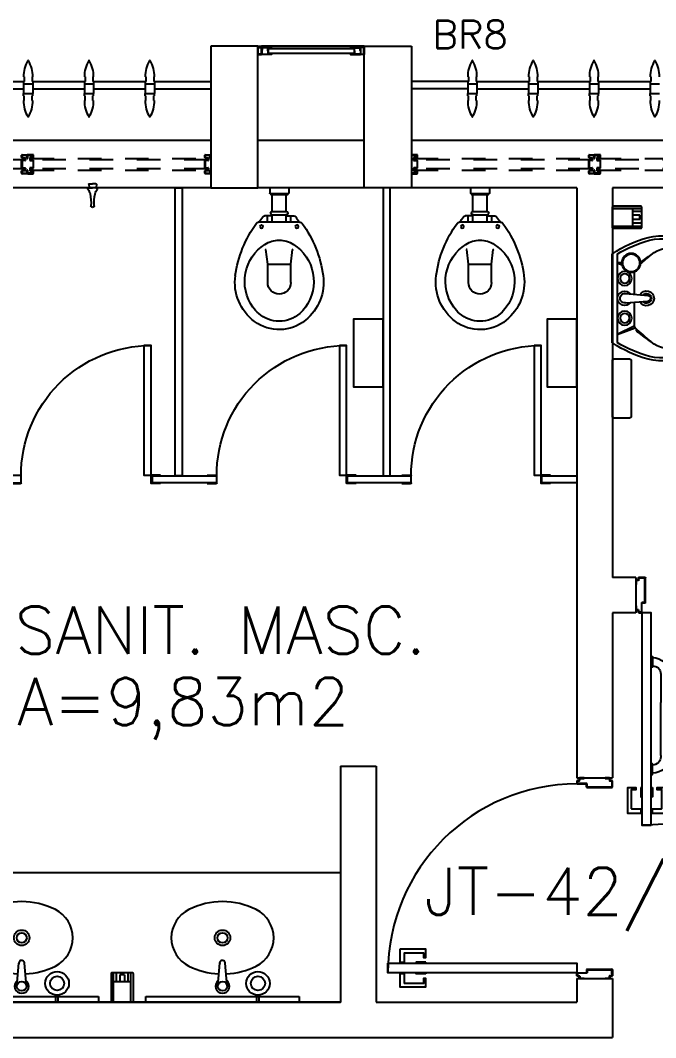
# Model space of a CAD drawing. Header units: millimetres. Extents: x 2128 to 2646, y 1972 to 2207.
# Drawn here: x 2351.806 to 2354.495, y 2139.365 to 2143.675 of the extents above; entities that cross this region are included whole.
import ezdxf

# ---------------------------------------------------------------- set-up
doc = ezdxf.new("R2010")
doc.units = ezdxf.units.MM
doc.linetypes.add('HIDDEN', pattern=[0.375, 0.25, -0.125])
for name, color, linetype in [('AR-ALV', 2, 'Continuous'), ('AR-BRISES', 1, 'Continuous'), ('AR-DIVISÓRIAS', 230, 'Continuous'), ('AR-ESQ', 1, 'Continuous'), ('AR-ESTC', 3, 'Continuous'), ('AR-LOUCAS', 2, 'Continuous'), ('AR-LOUÇAS', 1, 'Continuous'), ('AR-PORTA', 1, 'Continuous'), ('BC-CUBA', 1, 'Continuous'), ('BGR- VISTA', 12, 'Continuous'), ('BR-PAINEL', 1, 'Continuous'), ('BR-SUPORTE', 1, 'Continuous'), ('BR-TEXTO', 2, 'Continuous'), ('DT-ESQ-BAGUETE-C', 1, 'Continuous'), ('DT-ESQ-PERFIL CADEIRA-C', 2, 'Continuous'), ('DT-ESQ-PERFIL CADEIRA-V', 2, 'Continuous'), ('DT-ESQ-VENEZIANA-C', 1, 'Continuous'), ('DT-ESQ-VENEZIANA-V', 1, 'Continuous'), ('DT-ESQ-VIDRO-PROJ', 32, 'HIDDEN'), ('DT-TXTMOD', 1, 'Continuous'), ('DV- VISTA', 2, 'Continuous'), ('DV-TEXTO', 2, 'Continuous'), ('ENDEREÇO', 2, 'Continuous'), ('maçaneta', 1, 'Continuous'), ('mov', 1, 'Continuous'), ('PM-PERFIL U-C', 2, 'Continuous'), ('PM-PUXADOR-V', 1, 'Continuous'), ('pm1', 2, 'Continuous'), ('pm2', 2, 'Continuous'), ('TEXTO', 2, 'Continuous'), ('WC1', 1, 'Continuous'), ('WC2', 1, 'Continuous'), ('WC3', 1, 'Continuous'), ('Área', 2, 'Continuous')]:
    doc.layers.add(name, color=color, linetype=linetype)
doc.styles.add('S10', font='simplex.shx', dxfattribs={"height": 0.1})
doc.styles.add('S12', font='simplex.shx', dxfattribs={"width": 1.1, "height": 0.12})
doc.styles.add('UNB-100', font='simplex.shx', dxfattribs={"height": 0.2})
doc.styles.add('UNB1-100', font='simplex.shx', dxfattribs={"height": 0.2})

# ---------------------------------------------------------------- blocks, each defined once
blk = doc.blocks.new('LVTR-01P')
at = {"layer": 'WC1'}
for centre, radius, start, end in [((0.2424, -0.2861), 0.5176, 146.4501, 164.8885), ((-0.2424, -0.2861), 0.5176, 15.1115, 33.5499), ((-0.0544, -0.2059), 0.2102, 164.8885, 261.8746), ((0.0544, -0.2059), 0.2102, 278.1254, 15.1115), ((0, 0.175), 0.595, 261.8746, 270), ((0, 0.175), 0.595, 270, 278.1254)]:
    blk.add_arc(centre, radius, start, end, dxfattribs=at)
at = {"layer": 'WC2'}
for p, q in [((0.189, 0), (-0.189, 0)), ((-0.1869, -0.02), (0.1869, -0.02)), ((-0.0199, -0.0561), (-0.0119, -0.1511)), ((0.0195, -0.0561), (0.0115, -0.1511)), ((-0.112, -0.0924), (-0.0168, -0.0924)), ((0.0165, -0.0924), (0.1161, -0.0924))]:
    blk.add_line(p, q, dxfattribs=at)
for centre, radius in [((-0.15, -0.08), 0.04), ((-0.084, -0.0525), 0.02), ((0.084, -0.0525), 0.02)]:
    blk.add_circle(centre, radius, dxfattribs=at)
for centre, radius, start, end in [((-0.0002, -0.0527), 0.02, 350.3752, 189.6248), ((4.9199, -4.5336), 6.7189, 138.93408, 139.44029), ((0.1161, -0.105), 0.0126, 41.3277, 90), ((-4.9199, -4.5336), 6.7189, 40.55971, 41.32768), ((-0.0909, -0.2449), 0.1233, 139.4403, 252.413), ((-0.0002, -0.1501), 0.0118, 184.8124, 355.1876), ((0.0909, -0.2449), 0.1233, 287.587, 40.5597), ((0, 0.042), 0.4242, 252.413, 270), ((0, 0.042), 0.4242, 270, 287.587)]:
    blk.add_arc(centre, radius, start, end, dxfattribs=at)
at = {"layer": 'WC3'}
for p, q in [((-0.152, -0.02), (-0.152, -0.0401)), ((-0.148, -0.02), (-0.148, -0.0401)), ((-0.148, -0.0276), (-0.1415, -0.0409)), ((-0.148, -0.0335), (-0.1456, -0.0402)), ((0.1518, -0.02), (0.1161, -0.0924)), ((0.1528, -0.02), (0.1256, -0.0967))]:
    blk.add_line(p, q, dxfattribs=at)
for centre, radius in [((-0.15, -0.08), 0.037), ((-0.084, -0.0525), 0.03), ((0.084, -0.0525), 0.03)]:
    blk.add_circle(centre, radius, dxfattribs=at)
for centre, radius, start, end in [((0.2424, -0.2861), 0.505, 148.2072, 165.2817), ((0, -0.0525), 0.03, 308.8043, 231.1957), ((-0.2424, -0.2861), 0.505, 14.7183, 31.7928), ((5.2813, -4.0721), 6.7189, 143.96959, 144.44029), ((0, -0.1449), 0.0315, 117.9488, 62.7672), ((0, -0.1449), 0.021, 130.9255, 50.2909), ((0.1319, -0.1152), 0.0137, 36.1653, 98.2711), ((-5.2813, -4.0721), 6.7189, 35.55971, 36.16525), ((-0.0531, -0.2084), 0.1995, 165.2817, 262.1149), ((0.0531, -0.2084), 0.1995, 277.8851, 14.7183), ((0, 0.175), 0.5866, 262.1149, 270), ((0, 0.175), 0.5866, 270, 277.8851)]:
    blk.add_arc(centre, radius, start, end, dxfattribs=at)
blk = doc.blocks.new('CUBA-01P')
at = {"layer": 'WC1'}
blk.add_circle((-0.15, -0.08), 0.05, dxfattribs=at)
for centre, radius, start, end in [((0, -0.4404), 0.3205, 92.8226, 116.4054), ((0, -0.4404), 0.3205, 63.5946, 87.2424), ((-0.0831, -0.273), 0.1336, 116.4054, 243.5946), ((0.0831, -0.273), 0.1336, 296.4054, 63.5946), ((0, -0.1056), 0.3205, 243.5946, 296.4054)]:
    blk.add_arc(centre, radius, start, end, dxfattribs=at)
at = {"layer": 'WC2'}
for p, q in [((-0.1548, 0), (-0.1548, -0.0303)), ((-0.1448, 0), (-0.1448, -0.0303)), ((-0.02, -0.068), (-0.0118, -0.1652)), ((0.02, -0.068), (0.0118, -0.1652))]:
    blk.add_line(p, q, dxfattribs=at)
for centre, radius in [((-0.15, -0.08), 0.03), ((0, -0.068), 0.02), ((0, -0.273), 0.033), ((0, -0.273), 0.0212)]:
    blk.add_circle(centre, radius, dxfattribs=at)
for centre, radius, start, end in [((0.0002, -0.0678), 0.03, 306.4013, 232.6706), ((0.0002, -0.1652), 0.012, 180, 10.1205)]:
    blk.add_arc(centre, radius, start, end, dxfattribs=at)
blk = doc.blocks.new('BGR2')
at = {"layer": 'BGR- VISTA'}
blk.add_lwpolyline([(0, 0.55), (1.85, 0.55), (1.85, 0), (0, 0)], close=True, dxfattribs=at)
at = {"layer": 'BC-CUBA', "rotation": 180}
for p in [(0.5, 0), (1.35, 0)]:
    blk.add_blockref('CUBA-01P', p, dxfattribs=at)
blk = doc.blocks.new('pb55-gr-01p')
at = {"layer": 'mov'}
blk.add_arc((0.0015, 0.0172), 0.55, 359.7335, 90, dxfattribs=at)
at = {"layer": 'pm1'}
blk.add_lwpolyline([(0.0315, 0.5673), (0.0315, 0.0172), (0.0015, 0.0172), (0.0015, 0.5673)], close=True, dxfattribs=at)
at = {"layer": 'pm2'}
for p, q in [((-0.0385, 0.0172), (-0.0008, 0.0172)), ((-0.0385, 0.0158), (-0.0385, 0.0172)), ((-0.0008, 0.0158), (-0.0385, 0.0158)), ((0, 0.015), (0, -0.015)), ((0.0015, -0.0152), (0.0015, 0.015)), ((0.5515, -0.0152), (0.5515, 0.015)), ((0.553, 0.015), (0.553, -0.015)), ((0.5915, 0.0172), (0.5537, 0.0172)), ((0.5537, 0.0158), (0.5915, 0.0158)), ((0.5915, 0.0158), (0.5915, 0.0172)), ((-0.001, -0.016), (-0.0385, -0.016)), ((-0.0385, -0.0175), (-0.0385, -0.016)), ((-0.0385, -0.0175), (-0.0008, -0.0175)), ((0.5915, -0.0175), (0.5537, -0.0175)), ((0.554, -0.016), (0.5915, -0.016)), ((0.5915, -0.0175), (0.5915, -0.016))]:
    blk.add_line(p, q, dxfattribs=at)
for centre, radius, start, end in [((-0.0008, 0.015), 0.00225, 0, 90), ((-0.0008, 0.015), 0.00075, 0, 90), ((0.5537, 0.015), 0.00225, 90, 180), ((0.5537, 0.015), 0.00075, 90, 180), ((-0.001, -0.015), 0.001, 270, 0), ((-0.0008, -0.0152), 0.00225, 270, 0), ((0.5537, -0.0152), 0.00225, 180, 270), ((0.554, -0.015), 0.001, 180, 270)]:
    blk.add_arc(centre, radius, start, end, dxfattribs=at)
blk = doc.blocks.new('DV4')
at = {"layer": 'DV- VISTA'}
blk.add_lwpolyline([(0.03, 0), (0.03, -1.22), (0, -1.22), (0, 0)], close=True, dxfattribs=at)
at = {"layer": 'DV-TEXTO', "style": 'S12'}
for tag, p, flags in [('ACABAMENTO', (0.3815, -0.3084), 3), ('CANTONEIRA', (0.5815, -0.3084), 3), ('DIVISÓRIA', (-0.0185, -0.3084), 2), ('TAMANHO', (0.1815, -0.3084), 3)]:
    blk.add_attdef(tag, p, '', height=0.12, rotation=90, dxfattribs=dict(at, flags=flags))
blk = doc.blocks.new('DV9')
at = {"layer": 'DV- VISTA'}
blk.add_lwpolyline([(0.27, -0.03), (0, -0.03), (0, 0), (0.27, 0)], close=True, dxfattribs=at)
at = {"layer": 'DV-TEXTO', "style": 'S12'}
for tag, p, flags in [('DIVISÓRIA', (0.0161, 0.0342), 2), ('TAMANHO', (0.0161, -0.1658), 3), ('ACABAMENTO', (0.0161, -0.3658), 3), ('CANTONEIRA', (0.0161, -0.5658), 3)]:
    blk.add_attdef(tag, p, '', height=0.12, dxfattribs=dict(at, flags=flags))
blk = doc.blocks.new('DV3')
at = {"layer": 'DV- VISTA'}
blk.add_lwpolyline([(0.03, 0), (0.03, -0.15), (0, -0.15), (0, 0)], close=True, dxfattribs=at)
at = {"layer": 'DV-TEXTO', "style": 'S12'}
for tag, p, flags in [('ACABAMENTO', (0.3798, -0.2006), 3), ('CANTONEIRA', (0.5798, -0.2006), 3), ('DIVISÓRIA', (-0.0202, -0.2006), 2), ('TAMANHO', (0.1798, -0.2006), 3)]:
    blk.add_attdef(tag, p, '', height=0.12, rotation=90, dxfattribs=dict(at, flags=flags))
blk = doc.blocks.new('EF53-P')
at = {"layer": 'DT-ESQ-VIDRO-PROJ', "ltscale": 0.1}
for points in [[(0.025, -0.1285), (0.025, -0.1385, -0.414214), (0.0235, -0.14), (0.0015, -0.14, -0.414214), (0, -0.1385), (0, -0.125), (0.0015, -0.125), (0.0015, -0.138, 0.414214), (0.002, -0.1385), (0.023, -0.1385, 0.414214), (0.0235, -0.138), (0.0235, -0.1285), (0.0105, -0.1285, -0.414214), (0.009, -0.127), (0.009, -0.117, -0.414214), (0.0105, -0.1155), (0.0235, -0.1155), (0.0235, -0.0845), (0.0105, -0.0845, -0.414214), (0.009, -0.083), (0.009, -0.073, -0.414214), (0.0105, -0.0715), (0.0235, -0.0715), (0.0235, -0.062, 0.414214), (0.023, -0.0615), (0.002, -0.0615, 0.414214), (0.0015, -0.062), (0.0015, -0.075), (0, -0.075), (0, -0.0615, -0.414214), (0.0015, -0.06), (0.0235, -0.06, -0.414214), (0.025, -0.0615), (0.025, -0.0715, -0.414214), (0.0235, -0.073), (0.0105, -0.073), (0.0105, -0.083), (0.0235, -0.083), (0.0235, -0.083, -0.414214), (0.025, -0.0845), (0.025, -0.1155, -0.414214), (0.0235, -0.117), (0.0235, -0.117), (0.0105, -0.117), (0.0105, -0.127), (0.0235, -0.127, -0.414214)], [(0.75, -0.1285), (0.75, -0.1385, 0.414214), (0.7515, -0.14), (0.7735, -0.14, 0.414214), (0.775, -0.1385), (0.775, -0.125), (0.7735, -0.125), (0.7735, -0.138, -0.414214), (0.773, -0.1385), (0.752, -0.1385, -0.414214), (0.7515, -0.138), (0.7515, -0.1285), (0.7645, -0.1285, 0.414214), (0.766, -0.127), (0.766, -0.117, 0.414214), (0.7645, -0.1155), (0.7515, -0.1155), (0.7515, -0.0845), (0.7645, -0.0845, 0.414214), (0.766, -0.083), (0.766, -0.073, 0.414214), (0.7645, -0.0715), (0.7515, -0.0715), (0.7515, -0.062, -0.414214), (0.752, -0.0615), (0.773, -0.0615, -0.414214), (0.7735, -0.062), (0.7735, -0.075), (0.775, -0.075), (0.775, -0.0615, 0.414214), (0.7735, -0.06), (0.7515, -0.06, 0.414214), (0.75, -0.0615), (0.75, -0.0715, 0.414214), (0.7515, -0.073), (0.7645, -0.073), (0.7645, -0.083), (0.7515, -0.083), (0.7515, -0.083, 0.414214), (0.75, -0.0845), (0.75, -0.1155, 0.414214), (0.7515, -0.117), (0.7515, -0.117), (0.7645, -0.117), (0.7645, -0.127), (0.7515, -0.127, 0.414214)], [(0.8, -0.1285), (0.8, -0.1385, -0.414214), (0.7985, -0.14), (0.7765, -0.14, -0.414214), (0.775, -0.1385), (0.775, -0.125), (0.7765, -0.125), (0.7765, -0.138, 0.414214), (0.777, -0.1385), (0.798, -0.1385, 0.414214), (0.7985, -0.138), (0.7985, -0.1285), (0.7855, -0.1285, -0.414214), (0.784, -0.127), (0.784, -0.117, -0.414214), (0.7855, -0.1155), (0.7985, -0.1155), (0.7985, -0.0845), (0.7855, -0.0845, -0.414214), (0.784, -0.083), (0.784, -0.073, -0.414214), (0.7855, -0.0715), (0.7985, -0.0715), (0.7985, -0.062, 0.414214), (0.798, -0.0615), (0.777, -0.0615, 0.414214), (0.7765, -0.062), (0.7765, -0.075), (0.775, -0.075), (0.775, -0.0615, -0.414214), (0.7765, -0.06), (0.7985, -0.06, -0.414214), (0.8, -0.0615), (0.8, -0.0715, -0.414214), (0.7985, -0.073), (0.7855, -0.073), (0.7855, -0.083), (0.7985, -0.083), (0.7985, -0.083, -0.414214), (0.8, -0.0845), (0.8, -0.1155, -0.414214), (0.7985, -0.117), (0.7985, -0.117), (0.7855, -0.117), (0.7855, -0.127), (0.7985, -0.127, -0.414214)]]:
    blk.add_lwpolyline(points, format="xyb", close=True, dxfattribs=at)
for points in [[(0.7625, -0.081), (0.7625, -0.075), (0.0125, -0.075), (0.0125, -0.081)], [(1.3625, -0.081), (1.3625, -0.075), (0.7875, -0.075), (0.7875, -0.081)], [(0.7625, -0.119), (0.7625, -0.125), (0.0125, -0.125), (0.0125, -0.119)], [(1.3625, -0.119), (1.3625, -0.125), (0.7875, -0.125), (0.7875, -0.119)]]:
    blk.add_lwpolyline(points, close=True, dxfattribs=at)
at = {"layer": 'DT-TXTMOD', "ltscale": 0.1, "style": 'S10', "flags": 3}
for tag, p in [('M01', (0.025, -0.28)), ('M02', (0.3253, -0.28)), ('M03', (0.627, -0.28)), ('M04', (0.9288, -0.28)), ('M05', (1.2306, -0.28)), ('M06', (1.5323, -0.28)), ('M07', (1.8341, -0.28)), ('M08', (2.1359, -0.28)), ('M09', (2.4376, -0.28)), ('M10', (2.7394, -0.28)), ('M11', (3.0412, -0.28)), ('M12', (3.3429, -0.28)), ('M13', (3.6447, -0.28)), ('M14', (3.9464, -0.28)), ('M15', (4.2482, -0.28)), ('M16', (4.55, -0.28)), ('M17', (4.8517, -0.28))]:
    blk.add_attdef(tag, p, '', height=0.1, dxfattribs=at)
blk = doc.blocks.new('EF59-P')
at = {"layer": 'DT-ESQ-VIDRO-PROJ', "ltscale": 0.1}
for points in [[(4.3625, -0.081), (4.3625, -0.075), (3.1875, -0.075), (3.1875, -0.081)], [(5.1375, -0.081), (5.1375, -0.075), (4.3875, -0.075), (4.3875, -0.081)], [(4.3625, -0.119), (4.3625, -0.125), (3.1875, -0.125), (3.1875, -0.119)], [(5.1375, -0.119), (5.1375, -0.125), (4.3875, -0.125), (4.3875, -0.119)]]:
    blk.add_lwpolyline(points, close=True, dxfattribs=at)
for points in [[(4.35, -0.1285), (4.35, -0.1385, 0.414214), (4.3515, -0.14), (4.3735, -0.14, 0.414214), (4.375, -0.1385), (4.375, -0.125), (4.3735, -0.125), (4.3735, -0.138, -0.414214), (4.373, -0.1385), (4.352, -0.1385, -0.414214), (4.3515, -0.138), (4.3515, -0.1285), (4.3645, -0.1285, 0.414214), (4.366, -0.127), (4.366, -0.117, 0.414214), (4.3645, -0.1155), (4.3515, -0.1155), (4.3515, -0.0845), (4.3645, -0.0845, 0.414214), (4.366, -0.083), (4.366, -0.073, 0.414214), (4.3645, -0.0715), (4.3515, -0.0715), (4.3515, -0.062, -0.414214), (4.352, -0.0615), (4.373, -0.0615, -0.414214), (4.3735, -0.062), (4.3735, -0.075), (4.375, -0.075), (4.375, -0.0615, 0.414214), (4.3735, -0.06), (4.3515, -0.06, 0.414214), (4.35, -0.0615), (4.35, -0.0715, 0.414214), (4.3515, -0.073), (4.3645, -0.073), (4.3645, -0.083), (4.3515, -0.083), (4.3515, -0.083, 0.414214), (4.35, -0.0845), (4.35, -0.1155, 0.414214), (4.3515, -0.117), (4.3515, -0.117), (4.3645, -0.117), (4.3645, -0.127), (4.3515, -0.127, 0.414214)], [(4.4, -0.1285), (4.4, -0.1385, -0.414214), (4.3985, -0.14), (4.3765, -0.14, -0.414214), (4.375, -0.1385), (4.375, -0.125), (4.3765, -0.125), (4.3765, -0.138, 0.414214), (4.377, -0.1385), (4.398, -0.1385, 0.414214), (4.3985, -0.138), (4.3985, -0.1285), (4.3855, -0.1285, -0.414214), (4.384, -0.127), (4.384, -0.117, -0.414214), (4.3855, -0.1155), (4.3985, -0.1155), (4.3985, -0.0845), (4.3855, -0.0845, -0.414214), (4.384, -0.083), (4.384, -0.073, -0.414214), (4.3855, -0.0715), (4.3985, -0.0715), (4.3985, -0.062, 0.414214), (4.398, -0.0615), (4.377, -0.0615, 0.414214), (4.3765, -0.062), (4.3765, -0.075), (4.375, -0.075), (4.375, -0.0615, -0.414214), (4.3765, -0.06), (4.3985, -0.06, -0.414214), (4.4, -0.0615), (4.4, -0.0715, -0.414214), (4.3985, -0.073), (4.3855, -0.073), (4.3855, -0.083), (4.3985, -0.083), (4.3985, -0.083, -0.414214), (4.4, -0.0845), (4.4, -0.1155, -0.414214), (4.3985, -0.117), (4.3985, -0.117), (4.3855, -0.117), (4.3855, -0.127), (4.3985, -0.127, -0.414214)], [(5.125, -0.1285), (5.125, -0.1385, 0.414214), (5.1265, -0.14), (5.1485, -0.14, 0.414214), (5.15, -0.1385), (5.15, -0.125), (5.1485, -0.125), (5.1485, -0.138, -0.414214), (5.148, -0.1385), (5.127, -0.1385, -0.414214), (5.1265, -0.138), (5.1265, -0.1285), (5.1395, -0.1285, 0.414214), (5.141, -0.127), (5.141, -0.117, 0.414214), (5.1395, -0.1155), (5.1265, -0.1155), (5.1265, -0.0845), (5.1395, -0.0845, 0.414214), (5.141, -0.083), (5.141, -0.073, 0.414214), (5.1395, -0.0715), (5.1265, -0.0715), (5.1265, -0.062, -0.414214), (5.127, -0.0615), (5.148, -0.0615, -0.414214), (5.1485, -0.062), (5.1485, -0.075), (5.15, -0.075), (5.15, -0.0615, 0.414214), (5.1485, -0.06), (5.1265, -0.06, 0.414214), (5.125, -0.0615), (5.125, -0.0715, 0.414214), (5.1265, -0.073), (5.1395, -0.073), (5.1395, -0.083), (5.1265, -0.083), (5.1265, -0.083, 0.414214), (5.125, -0.0845), (5.125, -0.1155, 0.414214), (5.1265, -0.117), (5.1265, -0.117), (5.1395, -0.117), (5.1395, -0.127), (5.1265, -0.127, 0.414214)]]:
    blk.add_lwpolyline(points, format="xyb", close=True, dxfattribs=at)
at = {"layer": 'DT-TXTMOD', "ltscale": 0.1, "style": 'S10', "flags": 3}
for tag, p in [('M01', (0.025, -0.28)), ('M02', (0.3253, -0.28)), ('M03', (0.627, -0.28)), ('M04', (0.9288, -0.28)), ('M05', (1.2306, -0.28)), ('M06', (1.5323, -0.28)), ('M07', (1.8341, -0.28)), ('M08', (2.1359, -0.28)), ('M09', (2.4376, -0.28)), ('M10', (2.7394, -0.28)), ('M11', (3.0412, -0.28)), ('M12', (3.3429, -0.28)), ('M13', (3.6447, -0.28)), ('M14', (3.9464, -0.28)), ('M15', (4.2482, -0.28)), ('M16', (4.55, -0.28)), ('M17', (4.8517, -0.28))]:
    blk.add_attdef(tag, p, '', height=0.1, dxfattribs=at)
blk = doc.blocks.new('BR-MODULO8')
at = {"layer": 'BR-PAINEL'}
for p, q in [((-4.9117, 0.27), (-4.9092, 0.27)), ((-4.9092, 0.27), (-4.9092, 0.25)), ((-4.8758, 0.27), (-4.8758, 0.25)), ((-4.8733, 0.27), (-4.8758, 0.27)), ((-4.6542, 0.27), (-4.6517, 0.27)), ((-4.6517, 0.27), (-4.6517, 0.25)), ((-4.6183, 0.27), (-4.6183, 0.25)), ((-4.6158, 0.27), (-4.6183, 0.27)), ((-4.3967, 0.27), (-4.3942, 0.27)), ((-4.3942, 0.27), (-4.3942, 0.25)), ((-4.3608, 0.27), (-4.3608, 0.25)), ((-4.3583, 0.27), (-4.3608, 0.27)), ((-4.1392, 0.27), (-4.1367, 0.27)), ((-4.1367, 0.27), (-4.1367, 0.25)), ((-0.7917, 0.27), (-0.7892, 0.27)), ((-0.7892, 0.27), (-0.7892, 0.25)), ((-0.7558, 0.27), (-0.7558, 0.25)), ((-0.7533, 0.27), (-0.7558, 0.27)), ((-0.5342, 0.27), (-0.5317, 0.27)), ((-0.5317, 0.27), (-0.5317, 0.25)), ((-0.4958, 0.27), (-0.4983, 0.27)), ((-0.4983, 0.27), (-0.4983, 0.25)), ((-0.2767, 0.27), (-0.2742, 0.27)), ((-0.2742, 0.27), (-0.2742, 0.25)), ((-0.2408, 0.27), (-0.2408, 0.25)), ((-0.2383, 0.27), (-0.2408, 0.27)), ((-4.9117, 0.25), (-4.9117, 0.24)), ((-4.9117, 0.25), (-4.9092, 0.25)), ((-4.9117, 0.24), (-4.8733, 0.24)), ((-4.9117, 0.24), (-4.9117, 0.2)), ((-4.8733, 0.25), (-4.8758, 0.25)), ((-4.8733, 0.25), (-4.8733, 0.24)), ((-4.8733, 0.24), (-4.8733, 0.2)), ((-4.6542, 0.25), (-4.6542, 0.24)), ((-4.6542, 0.25), (-4.6517, 0.25)), ((-4.6542, 0.24), (-4.6158, 0.24)), ((-4.6542, 0.24), (-4.6542, 0.2)), ((-4.6158, 0.25), (-4.6183, 0.25)), ((-4.6158, 0.25), (-4.6158, 0.24)), ((-4.6158, 0.24), (-4.6158, 0.2)), ((-4.3967, 0.25), (-4.3967, 0.24)), ((-4.3967, 0.25), (-4.3942, 0.25)), ((-4.3967, 0.24), (-4.3583, 0.24)), ((-4.3967, 0.24), (-4.3967, 0.2)), ((-4.3583, 0.25), (-4.3608, 0.25)), ((-4.3583, 0.25), (-4.3583, 0.24)), ((-4.3583, 0.24), (-4.3583, 0.2)), ((-4.1392, 0.25), (-4.1392, 0.24)), ((-4.1392, 0.25), (-4.1367, 0.25)), ((-4.1392, 0.24), (-4.1008, 0.24)), ((-4.1392, 0.24), (-4.1392, 0.2)), ((-0.7917, 0.25), (-0.7917, 0.24)), ((-0.7917, 0.25), (-0.7892, 0.25)), ((-0.7917, 0.24), (-0.7533, 0.24)), ((-0.7917, 0.24), (-0.7917, 0.2)), ((-0.7533, 0.25), (-0.7558, 0.25)), ((-0.7533, 0.25), (-0.7533, 0.24)), ((-0.7533, 0.24), (-0.7533, 0.2)), ((-0.5342, 0.25), (-0.5317, 0.25)), ((-0.5342, 0.25), (-0.5342, 0.24)), ((-0.5342, 0.24), (-0.5342, 0.2)), ((-0.5342, 0.24), (-0.4958, 0.24)), ((-0.4958, 0.25), (-0.4983, 0.25)), ((-0.4958, 0.25), (-0.4958, 0.24)), ((-0.4958, 0.24), (-0.4958, 0.2)), ((-0.2767, 0.25), (-0.2767, 0.24)), ((-0.2767, 0.25), (-0.2742, 0.25)), ((-0.2767, 0.24), (-0.2383, 0.24)), ((-0.2767, 0.24), (-0.2767, 0.2)), ((-0.2383, 0.25), (-0.2408, 0.25)), ((-0.2383, 0.25), (-0.2383, 0.24)), ((-0.2383, 0.24), (-0.2383, 0.2)), ((-4.9117, 0.2), (-4.8733, 0.2)), ((-4.9117, 0.19), (-4.9117, 0.2)), ((-4.9117, 0.19), (-4.9092, 0.19)), ((-4.9092, 0.17), (-4.9092, 0.19)), ((-4.8733, 0.19), (-4.8758, 0.19)), ((-4.8758, 0.17), (-4.8758, 0.19)), ((-4.8733, 0.19), (-4.8733, 0.2)), ((-4.6542, 0.2), (-4.6158, 0.2)), ((-4.6542, 0.19), (-4.6542, 0.2)), ((-4.6542, 0.19), (-4.6517, 0.19)), ((-4.6517, 0.17), (-4.6517, 0.19)), ((-4.6158, 0.19), (-4.6183, 0.19)), ((-4.6183, 0.17), (-4.6183, 0.19)), ((-4.6158, 0.19), (-4.6158, 0.2)), ((-4.3967, 0.2), (-4.3583, 0.2)), ((-4.3967, 0.19), (-4.3967, 0.2)), ((-4.3967, 0.19), (-4.3942, 0.19)), ((-4.3942, 0.17), (-4.3942, 0.19)), ((-4.3583, 0.19), (-4.3608, 0.19)), ((-4.3608, 0.17), (-4.3608, 0.19)), ((-4.3583, 0.19), (-4.3583, 0.2)), ((-4.1392, 0.2), (-4.1008, 0.2)), ((-4.1392, 0.19), (-4.1392, 0.2)), ((-4.1392, 0.19), (-4.1367, 0.19)), ((-4.1367, 0.17), (-4.1367, 0.19)), ((-0.7917, 0.2), (-0.7533, 0.2)), ((-0.7917, 0.19), (-0.7917, 0.2)), ((-0.7917, 0.19), (-0.7892, 0.19)), ((-0.7892, 0.17), (-0.7892, 0.19)), ((-0.7533, 0.19), (-0.7558, 0.19)), ((-0.7558, 0.17), (-0.7558, 0.19)), ((-0.7533, 0.19), (-0.7533, 0.2)), ((-0.5342, 0.19), (-0.5342, 0.2)), ((-0.5342, 0.2), (-0.4958, 0.2)), ((-0.5342, 0.19), (-0.5317, 0.19)), ((-0.5317, 0.17), (-0.5317, 0.19)), ((-0.4983, 0.17), (-0.4983, 0.19)), ((-0.4958, 0.19), (-0.4983, 0.19)), ((-0.4958, 0.19), (-0.4958, 0.2)), ((-0.2767, 0.2), (-0.2383, 0.2)), ((-0.2767, 0.19), (-0.2767, 0.2)), ((-0.2767, 0.19), (-0.2742, 0.19)), ((-0.2742, 0.17), (-0.2742, 0.19)), ((-0.2383, 0.19), (-0.2408, 0.19)), ((-0.2408, 0.17), (-0.2408, 0.19)), ((-0.2383, 0.19), (-0.2383, 0.2)), ((-4.9117, 0.17), (-4.9092, 0.17)), ((-4.8733, 0.17), (-4.8758, 0.17)), ((-4.6542, 0.17), (-4.6517, 0.17)), ((-4.6158, 0.17), (-4.6183, 0.17)), ((-4.3967, 0.17), (-4.3942, 0.17)), ((-4.3583, 0.17), (-4.3608, 0.17)), ((-4.1392, 0.17), (-4.1367, 0.17)), ((-0.7917, 0.17), (-0.7892, 0.17)), ((-0.7533, 0.17), (-0.7558, 0.17)), ((-0.5342, 0.17), (-0.5317, 0.17)), ((-0.4958, 0.17), (-0.4983, 0.17)), ((-0.2767, 0.17), (-0.2742, 0.17)), ((-0.2383, 0.17), (-0.2408, 0.17))]:
    blk.add_line(p, q, dxfattribs=at)
for centre, radius, start, end in [((-4.7867, 0.2739), 0.1251, 148.4721, 181.772), ((-4.8925, 0.3387), 0.001, 37.1012, 142.8988), ((-4.9983, 0.2739), 0.1251, 358.228, 31.5279), ((-4.5292, 0.2739), 0.1251, 148.4721, 181.772), ((-4.635, 0.3387), 0.001, 37.1012, 142.8988), ((-4.7408, 0.2739), 0.1251, 358.228, 31.5279), ((-4.2717, 0.2739), 0.1251, 148.4721, 181.772), ((-4.3775, 0.3387), 0.001, 37.1012, 142.8988), ((-4.4833, 0.2739), 0.1251, 358.228, 31.5279), ((-4.0142, 0.2739), 0.1251, 148.4721, 181.772), ((-4.12, 0.3387), 0.001, 37.1012, 142.8988), ((-4.2258, 0.2739), 0.1251, 358.228, 31.5279), ((-0.6667, 0.2739), 0.1251, 148.4721, 181.772), ((-0.7725, 0.3387), 0.001, 37.1012, 142.8988), ((-0.8783, 0.2739), 0.1251, 358.228, 31.5279), ((-0.4092, 0.2739), 0.1251, 148.4721, 181.772), ((-0.515, 0.3387), 0.001, 37.1012, 142.8988), ((-0.6208, 0.2739), 0.1251, 358.228, 31.5279), ((-0.1517, 0.2739), 0.1251, 148.4721, 181.772), ((-0.2575, 0.3387), 0.001, 37.1012, 142.8988), ((-0.3633, 0.2739), 0.1251, 358.228, 31.5279), ((-4.7867, 0.1661), 0.1251, 178.228, 211.5279), ((-4.9983, 0.1661), 0.1251, 328.4721, 1.772), ((-4.5292, 0.1661), 0.1251, 178.228, 211.5279), ((-4.7408, 0.1661), 0.1251, 328.4721, 1.772), ((-4.2717, 0.1661), 0.1251, 178.228, 211.5279), ((-4.4833, 0.1661), 0.1251, 328.4721, 1.772), ((-4.0142, 0.1661), 0.1251, 178.228, 211.5279), ((-4.2258, 0.1661), 0.1251, 328.4721, 1.772), ((-0.6667, 0.1661), 0.1251, 178.228, 211.5279), ((-0.8783, 0.1661), 0.1251, 328.4721, 1.772), ((-0.4092, 0.1661), 0.1251, 178.228, 211.5279), ((-0.6208, 0.1661), 0.1251, 328.4721, 1.772), ((-0.1517, 0.1661), 0.1251, 178.228, 211.5279), ((-0.3633, 0.1661), 0.1251, 328.4721, 1.772), ((-4.8925, 0.1013), 0.001, 217.1012, 322.8988), ((-4.635, 0.1013), 0.001, 217.1012, 322.8988), ((-4.3775, 0.1013), 0.001, 217.1012, 322.8988), ((-4.12, 0.1013), 0.001, 217.1012, 322.8988), ((-0.7725, 0.1013), 0.001, 217.1012, 322.8988), ((-0.515, 0.1013), 0.001, 217.1012, 322.8988), ((-0.2575, 0.1013), 0.001, 217.1012, 322.8988)]:
    blk.add_arc(centre, radius, start, end, dxfattribs=at)
at = {"layer": 'BR-SUPORTE'}
for p, q in [((-4.9117, 0.25), (-5.15, 0.25)), ((-4.9117, 0.22), (-5.15, 0.22)), ((-4.8733, 0.25), (-4.6517, 0.25)), ((-4.8733, 0.22), (-4.6542, 0.22)), ((-4.6158, 0.25), (-4.3942, 0.25)), ((-4.6158, 0.22), (-4.3967, 0.22)), ((-4.3583, 0.25), (-4.1367, 0.25)), ((-4.3583, 0.22), (-4.1392, 0.22)), ((-1.0108, 0.25), (-0.7892, 0.25)), ((-1.0108, 0.22), (-0.7917, 0.22)), ((-0.7533, 0.25), (-0.5317, 0.25)), ((-0.7533, 0.22), (-0.5342, 0.22)), ((-0.4958, 0.25), (-0.2742, 0.25)), ((-0.4958, 0.22), (-0.2767, 0.22)), ((-0.2383, 0.25), (0, 0.25)), ((-0.2383, 0.22), (0, 0.22))]:
    blk.add_line(p, q, dxfattribs=at)
blk = doc.blocks.new('BACI-01P')
at = {"layer": 'WC1'}
for p, q in [((0.146, 0.0857), (0.146, 0.0887)), ((0.1191, 0.03), (0.1191, 0.0624)), ((0.1191, 0.03), (0.1139, 0.03)), ((0.1139, 0.0298), (0.1139, -0.0298)), ((0.1191, -0.03), (0.1139, -0.03)), ((0.1191, -0.03), (0.1191, -0.0624)), ((0.146, -0.0857), (0.146, -0.0887))]:
    blk.add_line(p, q, dxfattribs=at)
for centre, radius, start, end in [((0.4364, -0.2936), 0.4837, 97.6805, 126.3454), ((0.3996, -0.0205), 0.2081, 36.8881, 97.6805), ((0.1551, 0.0887), 0.00909, 126.3358, 180), ((0.4268, 0), 0.174, 320.4767, 36.8881), ((0.1282, 0.0624), 0.00909, 126.1604, 180), ((0.4044, -0.3155), 0.4771, 122.7818, 126.1604), ((0.1282, -0.0624), 0.00909, 180, 233.8396), ((0.4044, 0.3155), 0.4771, 233.8396, 237.2182), ((0.1551, -0.0887), 0.00909, 180, 238.9825), ((0.4364, 0.2936), 0.4837, 233.7577, 262.3195), ((0.3996, 0.0205), 0.2081, 262.3195, 320.8979)]:
    blk.add_arc(centre, radius, start, end, dxfattribs=at)
at = {"layer": 'WC2'}
for p, q in [((0.146, -0.0857), (0.146, 0.0857)), ((0, 0.04), (0.023, 0.04)), ((0.025, 0.035), (0.025, 0.038)), ((0.025, -0.035), (0.025, 0.035)), ((0.025, 0.035), (0.028, 0.035)), ((0.03, -0.033), (0.03, 0.033)), ((0.1, 0.03), (0.03, 0.03)), ((0.1, 0.0298), (0.1, -0.0298)), ((0, -0.04), (0.023, -0.04)), ((0.025, -0.038), (0.025, -0.035)), ((0.025, -0.035), (0.028, -0.035)), ((0.1, -0.03), (0.03, -0.03))]:
    blk.add_line(p, q, dxfattribs=at)
for centre, radius, start, end in [((0.3966, -0.0404), 0.1866, 54.2515, 147.3201), ((0.4126, -0.0182), 0.1592, 41.3299, 54.2515), ((0.4333, 0), 0.1317, 0, 41.3299), ((0.3335, 0), 0.1117, 147.3201, 180), ((0.023, 0.038), 0.002, 0, 90), ((0.028, 0.033), 0.002, 0, 90), ((0.107, 0.0298), 0.00697, 0, 180), ((0.3335, 0), 0.1117, 180, 212.6799), ((0.4333, 0), 0.1317, 318.6701, 0), ((0.023, -0.038), 0.002, 270, 0), ((0.028, -0.033), 0.002, 270, 0), ((0.107, -0.0298), 0.00697, 180, 0), ((0.3966, 0.0404), 0.1866, 212.6799, 305.7485), ((0.4126, 0.0182), 0.1592, 305.7485, 318.6701)]:
    blk.add_arc(centre, radius, start, end, dxfattribs=at)
at = {"layer": 'WC3'}
for p, q in [((0.146, 0.0497), (0.1191, 0.0497)), ((0.261, 0.0562), (0.2593, 0.0585)), ((0.3229, 0.0486), (0.261, 0.0562)), ((0.3229, 0.0486), (0.3229, -0.0486)), ((0.4015, 0.0486), (0.3229, 0.0486)), ((0.146, 0.03), (0.1191, 0.03)), ((0.146, -0.03), (0.1191, -0.03)), ((0.146, -0.0497), (0.1191, -0.0497)), ((0.261, -0.0562), (0.2593, -0.0585)), ((0.3229, -0.0486), (0.261, -0.0562)), ((0.4015, -0.0486), (0.3229, -0.0486))]:
    blk.add_line(p, q, dxfattribs=at)
for centre in [(0.1641, 0.075), (0.1641, -0.075)]:
    blk.add_circle(centre, 0.00682, dxfattribs=at)
blk.add_arc((0.4015, 0), 0.0486, 270, 90, dxfattribs=at)
blk = doc.blocks.new('PM3')
at = {"layer": 'maçaneta'}
for points in [[(0.02, 0.825), (-0.035, 0.825), (-0.035, 0.715), (0, 0.715), (0, 0.725), (-0.02, 0.725), (-0.02, 0.8035, -0.414214), (-0.0185, 0.805), (0.02, 0.805)], [(0.125, 0.825), (0.07, 0.825), (0.07, 0.805), (0.1085, 0.805, -0.414214), (0.11, 0.8035), (0.11, 0.725), (0.09, 0.725), (0.09, 0.715), (0.125, 0.715)]]:
    blk.add_lwpolyline(points, format="xyb", close=True, dxfattribs=at)
for points in [[(0.02, 0.715), (0.02, 0.755), (0.025, 0.755), (0.025, 0.715)], [(0.07, 0.715), (0.07, 0.755), (0.065, 0.755), (0.065, 0.715)]]:
    blk.add_lwpolyline(points, close=True, dxfattribs=at)
at = {"layer": 'mov'}
blk.add_arc((0.025, 0.075), 0.8, 0, 90, dxfattribs=at)
at = {"layer": 'PM-PERFIL U-C'}
for p, q in [((0, 0.045), (0, 0.0635)), ((0.002, 0.045), (0, 0.045)), ((0.0015, 0.065), (0.01, 0.065)), ((0.002, 0.063), (0.002, 0.045)), ((0.0105, 0.063), (0.002, 0.063)), ((0.01, 0.065), (0.01, 0.0735)), ((0.0115, 0.075), (0.0235, 0.075)), ((0.012, 0.073), (0.012, 0.0645)), ((0.023, 0.073), (0.012, 0.073)), ((0.023, 0.0335), (0.023, 0.073)), ((0.025, 0.0735), (0.025, 0.034)), ((0.825, 0.0735), (0.825, 0.034)), ((0.8385, 0.075), (0.8265, 0.075)), ((0.827, 0.073), (0.838, 0.073)), ((0.827, 0.0335), (0.827, 0.073)), ((0.838, 0.073), (0.838, 0.0645)), ((0.8395, 0.063), (0.848, 0.063)), ((0.84, 0.065), (0.84, 0.0735)), ((0.8485, 0.065), (0.84, 0.065)), ((0.848, 0.063), (0.848, 0.045)), ((0.848, 0.045), (0.85, 0.045)), ((0.85, 0.045), (0.85, 0.0635)), ((0.038, 0.032), (0.0245, 0.032)), ((0.0385, 0.034), (0.025, 0.034)), ((0.038, 0.032), (0.038, -0.073)), ((0.04, 0.0325), (0.04, -0.0735)), ((0.81, 0.0325), (0.81, -0.0735)), ((0.8115, 0.034), (0.825, 0.034)), ((0.812, 0.032), (0.8255, 0.032)), ((0.812, 0.032), (0.812, -0.073)), ((0, -0.045), (0.002, -0.045)), ((0, -0.0635), (0, -0.045)), ((0.01, -0.065), (0.0015, -0.065)), ((0.002, -0.045), (0.002, -0.063)), ((0.002, -0.063), (0.0105, -0.063)), ((0.01, -0.0735), (0.01, -0.065)), ((0.0385, -0.075), (0.0115, -0.075)), ((0.012, -0.0645), (0.012, -0.073)), ((0.012, -0.073), (0.038, -0.073)), ((0.8115, -0.075), (0.8385, -0.075)), ((0.838, -0.073), (0.812, -0.073)), ((0.838, -0.0645), (0.838, -0.073)), ((0.848, -0.063), (0.8395, -0.063)), ((0.84, -0.0735), (0.84, -0.065)), ((0.84, -0.065), (0.8485, -0.065)), ((0.85, -0.045), (0.848, -0.045)), ((0.848, -0.045), (0.848, -0.063)), ((0.85, -0.0635), (0.85, -0.045))]:
    blk.add_line(p, q, dxfattribs=at)
for centre, start, end in [((0.0015, 0.0635), 90, 180), ((0.0115, 0.0735), 90, 180), ((0.0105, 0.0645), 270, 0), ((0.0235, 0.0735), 360, 90), ((0.8265, 0.0735), 90, 180), ((0.8395, 0.0645), 180, 270), ((0.8385, 0.0735), 0, 90), ((0.8485, 0.0635), 0, 90), ((0.0245, 0.0335), 180, 270), ((0.0385, 0.0325), 0, 90), ((0.8115, 0.0325), 90, 180), ((0.8255, 0.0335), 270, 0), ((0.0015, -0.0635), 180, 270), ((0.0115, -0.0735), 180, 270), ((0.0105, -0.0645), 0, 90), ((0.0385, -0.0735), 269.9386, 0), ((0.8115, -0.0735), 180, 270.0614), ((0.8395, -0.0645), 90, 180), ((0.8385, -0.0735), 270, 0), ((0.8485, -0.0635), 270, 0)]:
    blk.add_arc(centre, 0.0015, start, end, dxfattribs=at)
at = {"layer": 'pm1'}
blk.add_lwpolyline([(0.065, 0.875), (0.065, 0.075), (0.025, 0.075), (0.025, 0.875)], close=True, dxfattribs=at)
blk = doc.blocks.new('marco-d')
at = {"layer": 'PM-PERFIL U-C'}
for p, q in [((-0.0135, 0), (-0.0015, 0)), ((-0.025, -0.03), (-0.025, -0.0115)), ((-0.023, -0.03), (-0.025, -0.03)), ((-0.0235, -0.01), (-0.015, -0.01)), ((-0.0145, -0.012), (-0.023, -0.012)), ((-0.023, -0.012), (-0.023, -0.03)), ((-0.015, -0.01), (-0.015, -0.0015)), ((-0.002, -0.002), (-0.013, -0.002)), ((-0.013, -0.002), (-0.013, -0.0105)), ((-0.002, -0.0415), (-0.002, -0.002)), ((0.013, -0.043), (-0.0005, -0.043)), ((0, -0.0015), (0, -0.041)), ((0.0135, -0.041), (0, -0.041)), ((0.013, -0.043), (0.013, -0.148)), ((0.015, -0.0425), (0.015, -0.1485)), ((-0.025, -0.1385), (-0.025, -0.12)), ((-0.025, -0.12), (-0.023, -0.12)), ((-0.023, -0.12), (-0.023, -0.138)), ((-0.015, -0.14), (-0.0235, -0.14)), ((-0.023, -0.138), (-0.0145, -0.138)), ((-0.015, -0.1485), (-0.015, -0.14)), ((0.0135, -0.15), (-0.0135, -0.15)), ((-0.013, -0.1395), (-0.013, -0.148)), ((-0.013, -0.148), (0.013, -0.148))]:
    blk.add_line(p, q, dxfattribs=at)
for centre, start, end in [((-0.0135, -0.0015), 90, 180), ((-0.0015, -0.0015), 360, 90), ((-0.0235, -0.0115), 90, 180), ((-0.0145, -0.0105), 270, 0), ((-0.0005, -0.0415), 180, 270), ((0.0135, -0.0425), 0, 90), ((-0.0235, -0.1385), 180, 270), ((-0.0135, -0.1485), 180, 270), ((-0.0145, -0.1395), 0, 90), ((0.0135, -0.1485), 269.9386, 0)]:
    blk.add_arc(centre, 0.0015, start, end, dxfattribs=at)
blk = doc.blocks.new('marco-e')
at = {"layer": 'PM-PERFIL U-C'}
for p, q in [((-0.015, -0.0425), (-0.015, -0.1485)), ((-0.0135, -0.041), (0, -0.041)), ((-0.013, -0.043), (0.0005, -0.043)), ((-0.013, -0.043), (-0.013, -0.148)), ((0, -0.0015), (0, -0.041)), ((0.0135, 0), (0.0015, 0)), ((0.002, -0.0415), (0.002, -0.002)), ((0.002, -0.002), (0.013, -0.002)), ((0.013, -0.002), (0.013, -0.0105)), ((0.0145, -0.012), (0.023, -0.012)), ((0.015, -0.01), (0.015, -0.0015)), ((0.0235, -0.01), (0.015, -0.01)), ((0.023, -0.012), (0.023, -0.03)), ((0.023, -0.03), (0.025, -0.03)), ((0.025, -0.03), (0.025, -0.0115)), ((0.025, -0.12), (0.023, -0.12)), ((0.023, -0.12), (0.023, -0.138)), ((0.025, -0.1385), (0.025, -0.12)), ((-0.0135, -0.15), (0.0135, -0.15)), ((0.013, -0.148), (-0.013, -0.148)), ((0.013, -0.1395), (0.013, -0.148)), ((0.023, -0.138), (0.0145, -0.138)), ((0.015, -0.14), (0.0235, -0.14)), ((0.015, -0.1485), (0.015, -0.14))]:
    blk.add_line(p, q, dxfattribs=at)
for centre, start, end in [((-0.0135, -0.0425), 90, 180), ((0.0015, -0.0015), 90, 180), ((0.0005, -0.0415), 270, 0), ((0.0145, -0.0105), 180, 270), ((0.0135, -0.0015), 0, 90), ((0.0235, -0.0115), 0, 90), ((-0.0135, -0.1485), 180, 270.0614), ((0.0145, -0.1395), 90, 180), ((0.0135, -0.1485), 270, 0), ((0.0235, -0.1385), 270, 0)]:
    blk.add_arc(centre, 0.0015, start, end, dxfattribs=at)
blk = doc.blocks.new('PM4')
at = {"layer": 'maçaneta'}
for points in [[(0.02, 1), (-0.035, 1), (-0.035, 0.89), (0, 0.89), (0, 0.9), (-0.02, 0.9), (-0.02, 0.9785, -0.414214), (-0.0185, 0.98), (0.02, 0.98)], [(0.125, 1), (0.07, 1), (0.07, 0.98), (0.1085, 0.98, -0.414214), (0.11, 0.9785), (0.11, 0.9), (0.09, 0.9), (0.09, 0.89), (0.125, 0.89)]]:
    blk.add_lwpolyline(points, format="xyb", close=True, dxfattribs=at)
for points in [[(0.02, 0.89), (0.02, 0.93), (0.025, 0.93), (0.025, 0.89)], [(0.07, 0.89), (0.07, 0.93), (0.065, 0.93), (0.065, 0.89)]]:
    blk.add_lwpolyline(points, close=True, dxfattribs=at)
at = {"layer": 'mov'}
blk.add_arc((0.025, 0.15), 0.9, 0, 90, dxfattribs=at)
at = {"layer": 'PM-PUXADOR-V'}
for p, q in [((0.105, 0.755), (0.105, 0.53)), ((0.14, 0.76), (0.14, 0.755)), ((0.14, 0.755), (0.14, 0.53)), ((0.105, 0.415), (0.105, 0.53)), ((0.14, 0.415), (0.14, 0.53)), ((0.105, 0.41), (0.105, 0.415)), ((0.14, 0.41), (0.14, 0.415))]:
    blk.add_line(p, q, dxfattribs=at)
for points in [[(0.065, 0.835), (0.07, 0.835), (0.07, 0.79), (0.065, 0.79)], [(0.065, 0.335), (0.07, 0.335), (0.07, 0.38), (0.065, 0.38)]]:
    blk.add_lwpolyline(points, close=True, dxfattribs=at)
blk.add_lwpolyline([(0.105, 0.755), (0.105, 0.76, 0.414214), (0.07, 0.795)], format="xyb", dxfattribs=at)
for centre, radius, start, end in [((0.07, 0.76), 0.07, 0, 90), ((0.07, 0.41), 0.035, 270, 0), ((0.07, 0.41), 0.07, 270, 0)]:
    blk.add_arc(centre, radius, start, end, dxfattribs=at)
at = {"layer": 'pm2'}
blk.add_lwpolyline([(0.065, 1.05), (0.065, 0.15), (0.025, 0.15), (0.025, 1.05)], close=True, dxfattribs=at)
at = {"layer": 'pm1'}
for name, p in [('marco-d', (0.025, 0.15)), ('marco-e', (0.925, 0.15))]:
    blk.add_blockref(name, p, dxfattribs=at)
blk = doc.blocks.new('EF01C-P')
at = {"layer": 'DT-ESQ-BAGUETE-C', "ltscale": 0.1}
for points in [[(0.0015, 0.035), (0.015, 0.035), (0.015, 0.0335), (0.0015, 0.0335), (0.0015, 0.005), (0.015, 0.005), (0.015, 0.0035), (0.0015, 0.0035, -0.414214), (0, 0.005), (0, 0.0335, -0.414214)], [(0.4485, 0.035), (0.435, 0.035), (0.435, 0.0335), (0.4485, 0.0335), (0.4485, 0.005), (0.435, 0.005), (0.435, 0.0035), (0.4485, 0.0035, 0.414214), (0.45, 0.005), (0.45, 0.0335, 0.414214)]]:
    blk.add_lwpolyline(points, format="xyb", close=True, dxfattribs=at)
at = {"layer": 'DT-ESQ-PERFIL CADEIRA-C', "ltscale": 0.1}
for points in [[(0.01, 0.0015), (0.01, 0.003), (0.0015, 0.003, 1), (0.0015, 0), (0.015, 0, 0.414214), (0.0165, 0.0015), (0.0165, 0.0335), (0.043, 0.0335)], [(0.043, 0.0065), (0.018, 0.0065), (0.018, 0.0165), (0.0165, 0.0165), (0.0165, 0.0065, 0.414214), (0.018, 0.005), (0.043, 0.005), (0.0565, 0.005, 1), (0.0565, 0.008), (0.043, 0.008), (0.043, 0.02), (0.043, 0.032), (0.0565, 0.032, 1), (0.0565, 0.035), (0.043, 0.035), (0.0165, 0.035, 0.414214), (0.015, 0.0335), (0.015, 0.0015), (0.0015, 0.0015)], [(0.0415, 0.02), (0.0415, 0.032, -0.414214), (0.043, 0.0335), (0.0565, 0.0335)], [(0.0415, 0.02), (0.0415, 0.008, 0.414214), (0.043, 0.0065), (0.0565, 0.0065)], [(0.407, 0.0065), (0.432, 0.0065), (0.432, 0.0165), (0.4335, 0.0165), (0.4335, 0.0065, -0.414214), (0.432, 0.005), (0.407, 0.005), (0.3935, 0.005, -1), (0.3935, 0.008), (0.407, 0.008), (0.407, 0.02), (0.407, 0.032), (0.3935, 0.032, -1), (0.3935, 0.035), (0.407, 0.035), (0.4335, 0.035, -0.414214), (0.435, 0.0335), (0.435, 0.0015), (0.4485, 0.0015)], [(0.4085, 0.02), (0.4085, 0.032, 0.414214), (0.407, 0.0335), (0.3935, 0.0335)], [(0.4085, 0.02), (0.4085, 0.008, -0.414214), (0.407, 0.0065), (0.3935, 0.0065)], [(0.44, 0.0015), (0.44, 0.003), (0.4485, 0.003, -1), (0.4485, 0), (0.435, 0, -0.414214), (0.4335, 0.0015), (0.4335, 0.0335), (0.407, 0.0335)]]:
    blk.add_lwpolyline(points, format="xyb", dxfattribs=at)
at = {"layer": 'DT-ESQ-PERFIL CADEIRA-V', "ltscale": 0.1}
blk.add_line((0.015, 0), (0.435, 0), dxfattribs=at)
at = {"layer": 'DT-ESQ-VENEZIANA-C', "ltscale": 0.1}
for p, q in [((0.043, 0.0105), (0.407, 0.0105)), ((0.043, 0.009), (0.407, 0.009))]:
    blk.add_line(p, q, dxfattribs=at)
at = {"layer": 'DT-ESQ-VENEZIANA-V', "ltscale": 0.1}
blk.add_line((0.043, 0.031), (0.407, 0.031), dxfattribs=at)
at = {"layer": 'DT-TXTMOD', "ltscale": 0.1, "style": 'S10', "flags": 3}
blk.add_attdef('EF01C', (0.0208, -0.14), '', height=0.1, dxfattribs=at)
blk = doc.blocks.new('TLHR-01p')
at = {"layer": 'WC1'}
blk.add_lwpolyline([(-0.117, 0.08), (0.117, 0.08, -0.414214), (0.125, 0.072), (0.125, 0.008, -0.414214), (0.117, 0), (-0.117, 0, -0.414214), (-0.125, 0.008), (-0.125, 0.072, -0.414214)], format="xyb", close=True, dxfattribs=at)
blk = doc.blocks.new('CABD-01p')
at = {"layer": 'WC1', "linetype": 'Continuous', "ltscale": 2.5}
for p, q in [((-0.016, 0.0155), (-0.0146, 0.0017)), ((-0.0149, 0), (0, 0)), ((-0.0142, 0.0175), (0, 0.0175)), ((0.0142, 0.0175), (0, 0.0175)), ((0.0149, 0), (0, 0)), ((0.016, 0.0155), (0.0146, 0.0017)), ((-0.0186, -0.0025), (-0.0159, -0.0009)), ((0.0186, -0.0025), (0.0159, -0.0009))]:
    blk.add_line(p, q, dxfattribs=at)
for centre, radius, start, end in [((-0.0142, 0.0157), 0.0018, 91.2466, 185.8606), ((-0.0173, 0.0014), 0.00271, 301.0917, 5.6913), ((0.0142, 0.0157), 0.0018, 354.1394, 88.7534), ((0.0173, 0.0014), 0.0027, 174.0971, 238.7968), ((-0.0172, -0.0049), 0.0027, 121.1387, 218.6898), ((-0.0544, -0.0346), 0.0449, 12.3103, 38.6321), ((-0.1863, -0.0635), 0.18, 356.1294, 12.3598), ((0.1863, -0.0635), 0.18, 167.6402, 183.8706), ((0.0544, -0.0346), 0.0449, 141.3679, 167.6897), ((0.0172, -0.0049), 0.0027, 321.3102, 58.8613), ((0, -0.0762), 0.00675, 176.1474, 269.4678), ((0, -0.0762), 0.00675, 270.5322, 3.8526)]:
    blk.add_arc(centre, radius, start, end, dxfattribs=at)
blk = doc.blocks.new('PPLR-01p')
at = {"layer": 'WC1'}
blk.add_lwpolyline([(-0.1435, 0.126), (0.1435, 0.126), (0.1435, 0), (-0.1435, 0), (-0.1435, 0.126)], dxfattribs=at)
blk = doc.blocks.new('SBSPRAY-P')
at = {"layer": 'WC1'}
for p, q in [((-0.0444, 0), (0.0444, 0)), ((-0.0469, -0.122), (-0.0469, -0.0025)), ((-0.0376, -0.0025), (-0.0376, -0.122)), ((0.0376, -0.122), (0.0376, -0.0025)), ((0.0376, -0.0025), (0.0376, -0.122)), ((0.0469, -0.122), (0.0469, -0.0025)), ((-0.0376, -0.0861), (0.0376, -0.0861)), ((-0.0444, -0.1245), (0.0444, -0.1245))]:
    blk.add_line(p, q, dxfattribs=at)
for centre, start, end in [((-0.0444, -0.0025), 90, 180), ((0.0444, -0.0025), 0, 90), ((-0.0351, -0.0025), 90, 180), ((0.0351, -0.0025), 0, 90), ((-0.0444, -0.122), 180, 270), ((-0.0351, -0.122), 180, 270), ((0.0351, -0.122), 270, 360), ((0.0444, -0.122), 270, 0)]:
    blk.add_arc(centre, 0.0025, start, end, dxfattribs=at)
at = {"layer": 'WC2'}
for p, q in [((-0.0247, -0.1245), (-0.0247, -0.0861)), ((-0.0096, -0.1161), (-0.0096, -0.0861)), ((0.0096, -0.1161), (0.0096, -0.0861)), ((0.0247, -0.1245), (0.0247, -0.0861)), ((-0.0096, -0.1161), (0.0096, -0.1161))]:
    blk.add_line(p, q, dxfattribs=at)

msp = doc.modelspace()

# ---------------------------------------------------------------- linework, layer by layer
at = {"layer": 'AR-ALV'}
for p, q in [((2352.6115, 2143.1651), (2351.2365, 2143.1651)), ((2353.2615, 2143.1651), (2352.8115, 2143.1651)), ((2358.6115, 2143.1651), (2353.4615, 2143.1651)), ((2352.6115, 2142.9651), (2351.3115, 2142.9651)), ((2353.2615, 2142.9651), (2352.8115, 2142.9651)), ((2354.1616, 2142.9651), (2353.4615, 2142.9651)), ((2354.1616, 2142.9651), (2354.1616, 2140.4651)), ((2354.3116, 2142.9651), (2354.3116, 2141.3151)), ((2356.5616, 2142.9651), (2354.3116, 2142.9651)), ((2354.4115, 2141.3151), (2354.3116, 2141.3151)), ((2354.4115, 2141.3151), (2354.4115, 2141.1651)), ((2354.3116, 2141.1651), (2354.3116, 2140.4651)), ((2354.4115, 2141.1651), (2354.3116, 2141.1651)), ((2353.1616, 2140.5151), (2353.3116, 2140.5151)), ((2353.1616, 2140.5151), (2353.1616, 2139.5151)), ((2353.3116, 2140.5151), (2353.3116, 2139.5151)), ((2354.1616, 2140.4651), (2354.3116, 2140.4651)), ((2354.1616, 2139.6151), (2354.3116, 2139.6151)), ((2354.1616, 2139.6151), (2354.1616, 2139.5151)), ((2354.3116, 2139.6151), (2354.3116, 2139.3651)), ((2351.3116, 2139.5151), (2353.1616, 2139.5151)), ((2353.3116, 2139.5151), (2354.1616, 2139.5151)), ((2349.8613, 2139.3651), (2354.3116, 2139.3651))]:
    msp.add_line(p, q, dxfattribs=at)
at = {"layer": 'AR-ESTC'}
for p, q in [((2352.8115, 2143.5651), (2352.6115, 2143.5651)), ((2352.6115, 2143.5651), (2352.6115, 2142.9651)), ((2352.8115, 2142.9651), (2352.8115, 2143.5651)), ((2353.2615, 2143.5651), (2353.4615, 2143.5651)), ((2353.2615, 2142.9651), (2353.2615, 2143.5651)), ((2353.4615, 2143.5651), (2353.4615, 2142.9651)), ((2352.6115, 2142.9651), (2352.8115, 2142.9651)), ((2353.4615, 2142.9651), (2353.2615, 2142.9651))]:
    msp.add_line(p, q, dxfattribs=at)
at = {"layer": 'WC2'}
for p, q in [((2351.4866, 2139.5401), (2352.1366, 2139.5401)), ((2352.1366, 2139.5401), (2352.1366, 2139.5151)), ((2352.3366, 2139.5151), (2352.3366, 2139.5401)), ((2352.3366, 2139.5401), (2352.9866, 2139.5401)), ((2352.9866, 2139.5401), (2352.9866, 2139.5151)), ((2352.1366, 2139.5151), (2351.4866, 2139.5151)), ((2352.9866, 2139.5151), (2352.3366, 2139.5151))]:
    msp.add_line(p, q, dxfattribs=at)

# ---------------------------------------------------------------- block references
at = {"layer": 'AR-BRISES'}
msp.add_blockref('BR-MODULO8', (2352.6115, 2143.1651), dxfattribs=at)
ref = msp.add_blockref('BR-MODULO8', (2358.6115, 2143.1651), dxfattribs=at)
ref.add_attrib('BR', 'BR8', (2353.5499, 2143.5547), dxfattribs={"layer": 'BR-TEXTO', "height": 0.12, "style": 'S12'})
at = {"layer": 'AR-DIVISÓRIAS'}
for name, p in [('DV4', (2352.4615, 2142.9651)), ('DV9', (2352.3655, 2141.7451)), ('DV9', (2353.1885, 2141.7451))]:
    msp.add_blockref(name, p, dxfattribs=at)
at = {"layer": 'AR-DIVISÓRIAS', "extrusion": (0, 0, -1), "zscale": -1}
msp.add_blockref('DV4', (-2353.3716, 2142.9651), dxfattribs=at)
at = {"layer": 'AR-DIVISÓRIAS', "rotation": 270}
msp.add_blockref('DV3', (2354.1615, 2141.7451), dxfattribs=at)
at = {"layer": 'AR-ESQ', "rotation": 180}
for name, p in [('EF01C-P', (2353.2615, 2143.5651)), ('EF53-P', (2352.6115, 2142.9651)), ('EF59-P', (2358.6115, 2142.9651))]:
    msp.add_blockref(name, p, dxfattribs=at)
at = {"layer": 'AR-LOUCAS', "extrusion": (0, 0, -1), "zscale": -1}
msp.add_blockref('CABD-01p', (-2352.1116, 2142.9651), dxfattribs=at)
at = {"layer": 'AR-LOUCAS'}
for name, p, rotation in [('SBSPRAY-P', (2354.3116, 2142.8401), 90), ('TLHR-01p', (2354.3116, 2142.1151), 270), ('SBSPRAY-P', (2352.2366, 2139.5151), 180)]:
    msp.add_blockref(name, p, dxfattribs=dict(at, rotation=rotation))
at = {"layer": 'AR-LOUCAS', "extrusion": (0, 0, -1), "zscale": -1, "rotation": 90}
for p in [(-2353.2156, 2142.2651), (-2354.0356, 2142.2651)]:
    msp.add_blockref('PPLR-01p', p, dxfattribs=at)
at = {"layer": 'AR-LOUÇAS', "xscale": -1, "rotation": 90}
for name, p in [('BACI-01P', (2352.9016, 2142.9651)), ('BACI-01P', (2353.7516, 2142.9651)), ('LVTR-01P', (2354.3115, 2142.4971))]:
    msp.add_blockref(name, p, dxfattribs=at)
at = {"layer": 'AR-PORTA', "xscale": -1}
for p in [(2352.3605, 2141.7301), (2353.1885, 2141.7301), (2354.0115, 2141.7301)]:
    msp.add_blockref('pb55-gr-01p', p, dxfattribs=at)
at = {"layer": 'AR-PORTA', "xscale": -1, "rotation": 180}
msp.add_blockref('PM4', (2354.4115, 2141.3151), dxfattribs=at)
at = {"layer": 'AR-PORTA', "rotation": 90}
msp.add_blockref('PM3', (2354.2366, 2139.6151), dxfattribs=at)
at = {"layer": 'BGR- VISTA'}
msp.add_blockref('BGR2', (2351.3116, 2139.5151), dxfattribs=at)

# ---------------------------------------------------------------- texts
at = {"layer": 'ENDEREÇO', "style": 'UNB1-100'}
msp.add_text('JT-42/11', height=0.2, dxfattribs=at).set_placement((2353.5164, 2139.885))
at = {"layer": 'TEXTO', "style": 'UNB-100'}
msp.add_text('SANIT. MASC.', height=0.2, dxfattribs=at).set_placement((2351.7828, 2140.9913))
at = {"layer": 'Área', "style": 'UNB-100'}
msp.add_text('A=9,83m2', height=0.2, dxfattribs=at).set_placement((2351.7924, 2140.6891))

doc.saveas('drawing.dxf')
